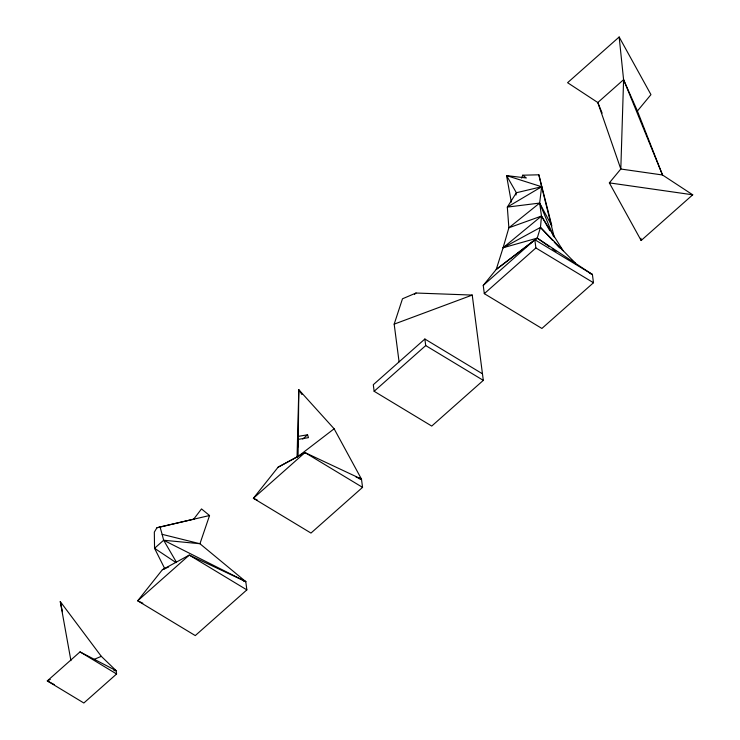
<?xml version="1.0" encoding="UTF-8"?>
<svg xmlns="http://www.w3.org/2000/svg" width="740" height="740" viewBox="0 0 740 740"><rect width="100%" height="100%" fill="white"/><g stroke="black" fill="none" stroke-linecap="round" stroke-linejoin="round"><path stroke-width="1.11" d="M297.055 457.163L298.803 389.693L334.129 428.793L361.481 479.113L362.554 487.364L310.976 533.068L253.385 498.279L278.111 467.181L298.081 456.432L298.266 439.375L308.469 437.636L307.544 434.796L298.303 436.369L297.878 447.025L298.266 439.375M298.303 436.369L298.803 389.693L301.911 394.522M602.129 113.118L597.8 102.527L623.589 79.68L620.814 169.016L609.344 182.873L641.145 240.509L692.723 194.805L662.504 174.982L620.814 169.016L597.8 102.527L567.58 82.704L619.158 37L650.96 94.637L637.408 111.009L662.504 174.982L623.589 79.68L619.158 37M549.395 246.697L537.231 238.114L496.216 269.462L503.089 247.771L537.231 238.114L592.407 274.494L593.48 282.745L541.902 328.449L484.312 293.66L483.238 285.409L496.216 269.462L537.231 238.114L540.468 227.421L541.495 216.052L539.645 203.075L541.634 186.748L538.85 174.806L522.708 175.204L521.645 178.137M515.984 195.018L516.363 192.751L506.558 175.593L526.325 177.979L522.708 175.204M575.627 263.431L540.468 227.421L503.089 247.771L508.87 227.791L507.326 207.098L516.363 192.751L541.634 186.748L554.26 237.17M399.082 361.869L394.18 324.139L402.486 298.793L416.028 293.022L472.231 295.075L483.312 380.369L431.735 426.064L374.144 391.284L373.293 384.717L424.871 339.022L482.462 373.802M193.64 519.221L201.511 508.926L209.549 515.521L199.948 543.734L245.782 581.631L246.855 589.882L195.277 635.586L137.686 600.797L162.402 569.698L189.264 555.102L245.782 581.631L243.571 581.039M194.49 518.999L156.954 527.74L154.327 532.097L154.549 548.303L164.853 568.838M414.437 294.428L416.028 293.022M156.954 527.74L160.062 527.019L162.125 534.336L199.948 543.734L163.651 540.237L154.549 548.303L176.111 562.659M302.743 439.051L307.544 434.796M483.238 285.409L534.817 239.704L592.407 274.494L589.355 273.042M113.849 670.56L116.162 670.671L80.022 651.894L47.277 680.911L83.842 703L116.587 673.983L116.162 670.671L101.306 656.343L60.273 601.574L70.929 660.663M374.144 391.284L425.722 345.58L424.871 339.022M484.312 293.66L535.89 247.956L534.817 239.704M503.089 247.771L541.495 216.052L563.159 250.758M298.081 456.432L334.129 428.793M511.312 202.103L506.558 175.593L541.634 186.748L507.326 207.098L539.645 203.075L551.837 225.904L538.85 174.806M278.111 467.181L304.963 452.575L361.481 479.113L359.862 477.485M50.283 679.44L47.277 680.911L54.298 684.565M539.673 187.692L541.634 186.748M162.402 569.698L168.683 566.951M94.063 659.405L101.306 656.343M394.18 324.139L472.231 295.075M160.062 527.019L209.549 515.521M609.344 182.873L692.723 194.805M359.196 478.789L361.481 479.113L356.116 477.189M257.502 500.212L253.385 498.279L304.963 452.575L362.554 487.364M142.829 603.211L137.686 600.797L189.264 555.102L246.855 589.882M162.125 534.336L163.651 540.237L245.782 581.631M535.89 247.956L593.48 282.745M425.722 345.58L483.312 380.369M80.022 651.894L116.587 673.983M552.207 248.677L555.953 251.322M571.465 259.851L575.535 263.727M540.468 227.421L552.715 240.537M554.251 242.174L559.607 247.909M560.495 247.428L562.409 250.092M163.651 540.237L176.49 562.326M549.774 230.658L541.495 216.052L508.87 227.791L539.645 203.075L553.446 236.31M623.589 79.68L637.408 111.009M60.273 601.574L62.456 611.702M640.914 238.261L641.145 240.509"/></g></svg>
